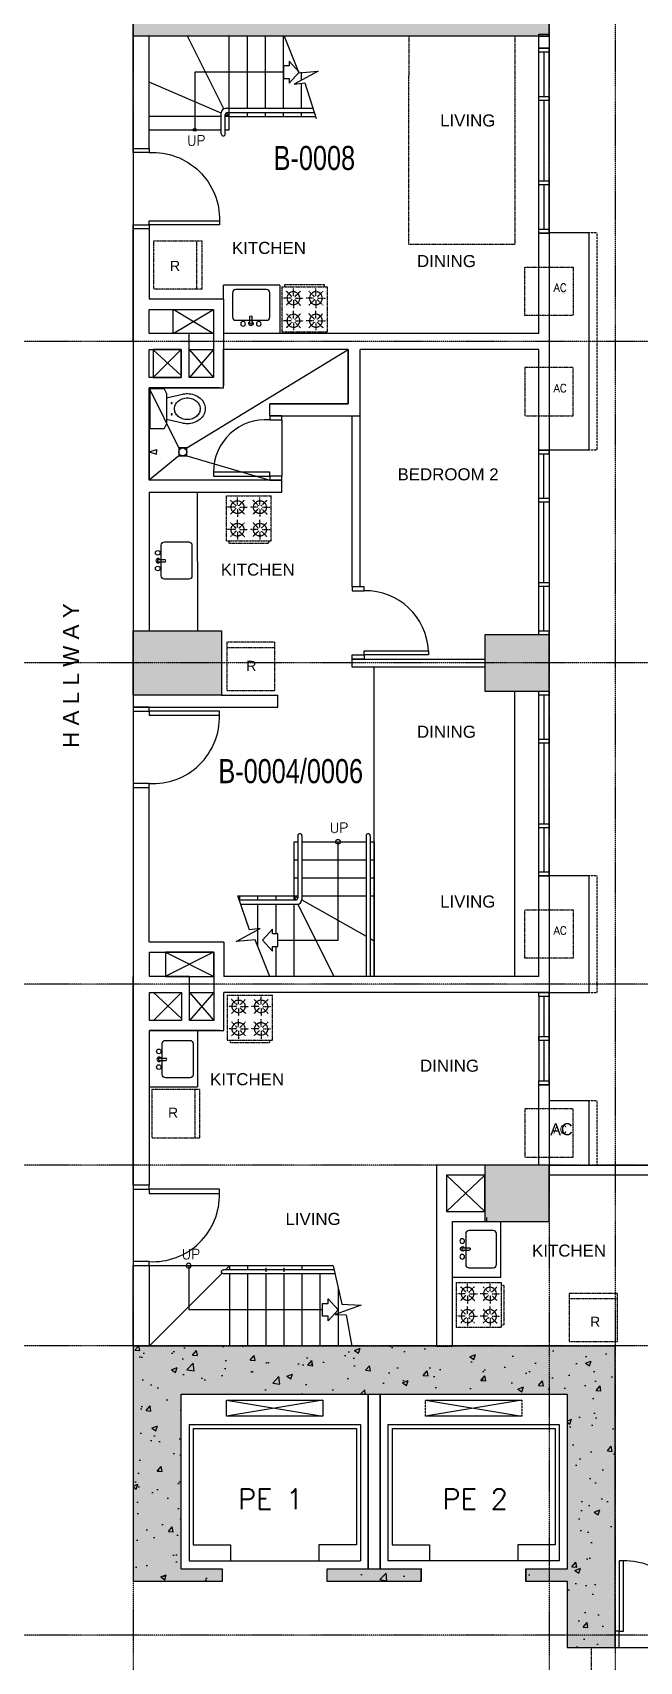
# Model space of a CAD drawing. Header units: inches. Extents: x -189245 to 740841, y -215444 to 469401.
# Drawn here: x 306714 to 314264, y -115406 to -95136 of the extents above; entities that cross this region are included whole.
import ezdxf
from ezdxf.enums import TextEntityAlignment as Align

# ---------------------------------------------------------------- set-up
doc = ezdxf.new("R2010")
doc.units = ezdxf.units.IN
doc.header["$LTSCALE"] = 10
doc.header["$MEASUREMENT"] = 0
for name, pattern in [('GRID NORMAL$0$GRID BASEMENT$0$GRID GROUND$0$GRID$0$$0$PHANTOM', [2.5, 1.25, -0.25, 0.25, -0.25, 0.25, -0.25]), ('HIDDEN', [0.375, 0.25, -0.125]), ('HIDDEN2', [0.1875, 0.125, -0.0625])]:
    doc.linetypes.add(name, pattern=pattern)
for name, color, linetype in [('1', 1, 'Continuous'), ('1-DIMENSION', 1, 'Continuous'), ('2', 2, 'Continuous'), ('A-CMU WALL', 4, 'Continuous'), ('A-DOOR', 1, 'Continuous'), ('A-EQUIPMENT', 2, 'Continuous'), ('A-EQUIPTMENT', 1, 'Continuous'), ('A-FIXTURE', 2, 'Continuous'), ('A-FIXTURES', 2, 'Continuous'), ('A-GRID', 8, 'Continuous'), ('A-HATCH COLUMN', 252, 'Continuous'), ('A-HATCH GRAVEL', 8, 'Continuous'), ('A-HATCH-SOLID', 252, 'Continuous'), ('A-RAILING', 2, 'Continuous'), ('A-SHEARWALL', 6, 'Continuous'), ('A-STAIR', 1, 'Continuous'), ('A-TEXT', 3, 'Continuous'), ('A-UNIT NUMBER', 2, 'Continuous'), ('A-WINDOW', 2, 'Continuous'), ('COLUMN', 6, 'Continuous'), ('DOORTAG', 1, 'Continuous'), ('HATCH TSG', 9, 'Continuous'), ('TEXT', 3, 'Continuous'), ('TSG- DIM1', 1, 'Continuous'), ('TSG- DIM_PIPE CHASE', 1, 'Continuous'), ('TSG- HATCH  +33465', 82, 'Continuous'), ('TSG- plaster', 4, 'Continuous'), ('TSG- PRE CAST', 4, 'Continuous'), ('TSG-DIM_WINDWS', 1, 'Continuous')]:
    doc.layers.add(name, color=color, linetype=linetype)
doc.styles.add('ARIAL', font='ARIAL.TTF', dxfattribs={"width": 0.75})
doc.styles.add('PRSP_Simplex', font='simplex.shx')

# ---------------------------------------------------------------- blocks, each defined once
blk = doc.blocks.new('grid')
at = {"layer": 'A-GRID', "linetype": 'GRID NORMAL$0$GRID BASEMENT$0$GRID GROUND$0$GRID$0$$0$PHANTOM'}
for p, q in [((-83958.8, -228688.5), (-83958.8, -289256.3)), ((-77958.8, -228688.5), (-77958.8, -289256.3)), ((-78783.8, -230188.4), (-78783.8, -289282.1)), ((-33688.1, -244786.6), (-100703.6, -244786.6)), ((-33688.1, -248786.6), (-100703.6, -248786.6)), ((-33688.1, -252786.6), (-100703.5, -252786.6)), ((-33688.1, -255036.6), (-100703.5, -255036.6)), ((-33688.1, -257286.6), (-100703.5, -257286.6)), ((-33688.1, -260886.6), (-100703.6, -260886.6))]:
    blk.add_line(p, q, dxfattribs=at)
blk = doc.blocks.new('door900')
at = {"layer": '2'}
for points in [[(50, 175), (100, 175), (100, 1050), (50, 1050)], [(50, 175), (0, 175), (0, -25), (50, -25)], [(1000, 175), (950, 175), (950, -25), (1000, -25)]]:
    blk.add_lwpolyline(points, close=True, dxfattribs=at)
at = {"layer": 'A-DOOR'}
blk.add_arc((121, 220), 831, 356.918, 91.4213, dxfattribs=at)
blk = doc.blocks.new('CADETR-P')
for points in [[(13, -252), (177, -252, 0.280752), (186, -247), (216, -188, 0.142156), (218, -182), (218, 182, 0.142156), (216, 188), (186, 248, 0.256929), (177, 252), (13, 252), (13, -252)], [(218, -134), (414, -181, 0.058452), (475, -188, 0.084144), (562, -173, 0.091347), (633, -133, 0.103801), (682, -71, 0.114727), (698, 0, 0.114727), (682, 70, 0.103801), (633, 132, 0.091347), (562, 172, 0.084144), (475, 187, 0.058452), (414, 180), (218, 133)]]:
    blk.add_lwpolyline(points, format="xyb")
blk.add_lwpolyline([(475, 135, 0.084254), (413, 124, 0.091411), (362, 95, 0.103766), (327, 50, 0.114587), (315, 0, 0.114587), (327, -50, 0.103766), (362, -95, 0.091411), (413, -124, 0.084254), (475, -135, 0.084254), (538, -124, 0.091411), (589, -95, 0.103766), (624, -50, 0.114587), (635, 0, 0.114587), (624, 50, 0.103766), (589, 95, 0.091411), (538, 124, 0.084254)], format="xyb", close=True)
for centre in [(280, 70), (280, -70)]:
    blk.add_circle(centre, 6.77)
blk.add_point((0, 0))
blk = doc.blocks.new('A$C0CD851AE')
at = {"layer": 'A-DOOR', "color": 2}
for points in [[(25, 150), (-25, 150), (-25, 950), (25, 950)], [(-825, 0), (-775, 0), (-775, 150), (-825, 150)], [(25, 150), (75, 150), (75, 0), (25, 0)]]:
    blk.add_lwpolyline(points, close=True, dxfattribs=at)
at = {"layer": 'A-DOOR'}
blk.add_arc((10, 166), 785, 92.5491, 181.1461, dxfattribs=at)
blk = doc.blocks.new('SINK3')
at = {"layer": 'A-FIXTURE', "color": 2, "linetype": 'Continuous'}
for p, q in [((421, 17), (335, 17)), ((421, -12), (335, -12))]:
    blk.add_line(p, q, dxfattribs=at)
blk.add_lwpolyline([(40, 232), (342, 232, -0.414214), (382, 192), (382, -192, -0.414214), (342, -232), (40, -232, -0.414214), (0, -192), (0, 192, -0.414214)], format="xyb", close=True, dxfattribs=at)
at = {"layer": 'A-FIXTURE', "color": 2, "linetype": 'ByBlock'}
for centre in [(425, 100), (425, -95)]:
    blk.add_circle(centre, 28.8, dxfattribs=at)
at = {"layer": 'A-FIXTURE', "color": 2, "linetype": 'Continuous'}
for centre, radius, start, end in [((342, 3), 15.7, 115.7914, 244.2086), ((421, 3), 27.3, 211.2757, 148.7243), ((414, 3), 15.7, 295.7914, 64.2086)]:
    blk.add_arc(centre, radius, start, end, dxfattribs=at)
blk = doc.blocks.new('RANGE2')
at = {"layer": 'A-FIXTURE', "color": 1, "linetype": 'HIDDEN2'}
for p, q in [((-280, 0), (280, 0)), ((-280, 0), (-280, -560)), ((280, -560), (280, 0)), ((-166, -140), (-262, -140)), ((-158, -122), (-227, -53)), ((-158, -158), (-227, -227)), ((-140, -114), (-140, -18)), ((-140, -166), (-140, -262)), ((-122, -122), (-53, -53)), ((-122, -158), (-53, -227)), ((-114, -140), (-18, -140)), ((114, -140), (18, -140)), ((122, -122), (53, -53)), ((122, -158), (53, -227)), ((140, -114), (140, -18)), ((140, -166), (140, -262)), ((158, -122), (227, -53)), ((158, -158), (227, -227)), ((166, -140), (262, -140)), ((-158, -402), (-227, -333)), ((-140, -394), (-140, -298)), ((-122, -402), (-53, -333)), ((122, -402), (53, -333)), ((140, -394), (140, -298)), ((158, -402), (227, -333)), ((-280, -560), (280, -560)), ((-166, -420), (-262, -420)), ((-246, -560), (-246, -590)), ((-246, -590), (246, -590)), ((-158, -438), (-227, -507)), ((-140, -446), (-140, -542)), ((-122, -438), (-53, -507)), ((-114, -420), (-18, -420)), ((114, -420), (18, -420)), ((122, -438), (53, -507)), ((140, -446), (140, -542)), ((158, -438), (227, -507)), ((166, -420), (262, -420)), ((246, -560), (246, -590))]:
    blk.add_line(p, q, dxfattribs=at)
for centre in [(-140, -140), (140, -140), (-140, -420), (140, -420)]:
    blk.add_circle(centre, 80, dxfattribs=at)
blk = doc.blocks.new('REF')
at = {"color": 1, "linetype": 'HIDDEN2'}
blk.add_line((-300, 535), (300, 535), dxfattribs=at)
blk.add_lwpolyline([(-300, 0), (300, 0), (300, 600), (-300, 600)], close=True, dxfattribs=at)
blk = doc.blocks.new('A$C1B640851')
at = {"layer": 'A-RAILING', "color": 1}
for p in [(508, 550), (-1157, 0)]:
    blk.add_line(p, (508, 0), dxfattribs=at)
at = {"layer": 'A-STAIR', "color": 2}
for p, q in [((-1288, 550), (-1399, 73)), ((-1311, 450), (75, 450)), ((-1299, 500), (75, 500)), ((-1399, 73), (-1637, 58)), ((-1637, 58), (-1316, -58)), ((-1226, 136), (-1350, 0)), ((-1226, 78), (-1226, 136)), ((-1157, 78), (-1226, 78)), ((-1157, -78), (-1157, 78)), ((-1451, -60), (-1522, -450)), ((-1316, -58), (-1451, -60)), ((-1350, 0), (-1226, -137)), ((-1226, -137), (-1226, -78)), ((-1226, -78), (-1157, -78))]:
    blk.add_line(p, q, dxfattribs=at)
at = {"layer": 'A-STAIR'}
for p, q in [((-1288, 550), (1000, 550)), ((-1125, 450), (-1125, -450)), ((-900, 550), (-900, 500)), ((-900, 450), (-900, -450)), ((-675, 524), (-675, 474)), ((-675, 450), (-675, -450)), ((-450, 524), (-450, 474)), ((-450, 450), (-450, -450)), ((-225, 550), (-225, 500)), ((-225, 450), (-225, -450)), ((0, 550), (0, 500)), ((0, 550), (50, 500)), ((0, 450), (0, -450)), ((93, 457), (1000, -450)), ((-1350, 282), (-1350, -450))]:
    blk.add_line(p, q, dxfattribs=at)
at = {"layer": 'A-STAIR', "color": 2}
blk.add_circle((508, 550), 30, dxfattribs=at)
blk.add_arc((75, 475), 25, 270, 90, dxfattribs=at)

msp = doc.modelspace()

# ---------------------------------------------------------------- hatches: boundary and pattern name
at = {"layer": 'A-HATCH COLUMN'}
for points in [[(313964.19965, -111480.85698), (307964.19965, -111480.85698), (307964.19965, -114405.85698), (309076.69965, -114405.85698), (309076.69965, -114255.85698), (308564.19965, -114255.85698), (308564.19965, -112080.85698), (313364.19965, -112080.85698), (313364.19965, -114255.85698), (312848.52625, -114255.85698), (312848.52625, -114405.85698), (313364.19965, -114405.85698), (313364.19965, -115230.85698), (313964.19965, -115230.85698)], [(311548.52625, -114405.85698), (311548.52625, -114255.85698), (310373.52645, -114255.85698), (310373.52645, -114405.85698)], [(311548.52625, -114405.85698), (311548.52625, -114255.85698), (310373.52645, -114255.85698), (310373.52645, -114405.85698)]]:
    msp.add_hatch(color=256, dxfattribs=at).paths.add_polyline_path(points)
at = {"layer": 'A-HATCH GRAVEL'}
h = msp.add_hatch(dxfattribs=at)
h.set_pattern_fill('AR-CONC', color=256, scale=100, style=0)
h.set_pattern_definition([(50, (307964.2, -115230.86), (717.26, -62.75), [75, -825]), (355, (307964.2, -115230.86), (-138.75, 752.19), [60, -660]), (100.451, (308024, -115236.1), (578.51, 689.44), [63.74, -701.14]), (46.184, (307964.2, -115030.9), (1067.24, -165.52), [112.5, -1237.5]), (96.636, (308053.1, -115044.7), (934.66, 974.12), [95.61, -1051.71]), (351.184, (307964.2, -115030.9), (934.66, 974.12), [90, -990]), (21, (308064.2, -115080.86), (596.907, -402.62), [75, -825]), (326, (308064.2, -115080.86), (243.315, 725.15), [60, -660]), (71.451, (308113.94, -115114.4), (840.22, 322.53), [63.74, -701.14]), (37.5, (307964.2, -115230.86), (12.16, 332.894), [0, -652, 0, -670, 0, -662.5]), (7.5, (307964.2, -115230.86), (263.07, 394.412), [0, -382, 0, -637, 0, -252.5]), (327.5, (307741.2, -115230.86), (533.822, -22.555), [0, -250, 0, -780, 0, -1035]), (317.5, (307641.2, -115230.86), (583.186, 100.105), [0, -325, 0, -518, 0, -735])])
h.paths.add_polyline_path([(313964.19965, -111480.85698), (307964.19965, -111480.85698), (307964.19965, -114405.85698), (309076.69965, -114405.85698), (309076.69965, -114255.85698), (308564.19965, -114255.85698), (308564.19965, -112080.85698), (313364.19965, -112080.85698), (313364.19965, -114255.85698), (312848.52625, -114255.85698), (312848.52625, -114405.85698), (313364.19965, -114405.85698), (313364.19965, -115080.85698), (313964.19965, -115080.85698), (313964.19965, -114450.51602), (313937.5957, -114450.51602, -1), (313937.5957, -113950.51602), (313964.19965, -113950.51602)])
h.paths.add_polyline_path([(311548.52625, -114255.85698), (310373.52645, -114255.85698), (310373.52645, -114405.85698), (311548.52625, -114405.85698)], flags=16)
h.paths.add_polyline_path([(313964.19965, -113950.51602), (313937.5957, -113950.51602, 1), (313937.5957, -114450.51602), (313964.19965, -114450.51602)], flags=17)
h.paths.add_polyline_path([(313964.19965, -115080.85698), (313364.19965, -115080.85698), (313364.19965, -115230.85698), (313964.19965, -115230.85698)])
at = {"layer": 'A-HATCH-SOLID', "ltscale": 2}
msp.add_hatch(color=254, dxfattribs=at).paths.add_polyline_path([(312688.84091, -94730.85687), (312689.18471, -94055.85687), (313138.84091, -94055.85687), (313138.84091, -94680.85687), (313138.84091, -95180.85687), (307963.84091, -95180.85687), (307963.84091, -94730.85687)])
at = {"layer": 'COLUMN', "linetype": 'Continuous'}
for points in [[(307966.38381, -102580.85693), (309066.3834, -102580.85683), (309066.38368, -103380.85683), (307966.38381, -103380.85693)], [(312339.25326, -103330.857), (313139.25326, -103330.857), (313139.25326, -102630.857), (312339.25326, -102630.857)], [(312339.24367, -109930.85692), (313139.24367, -109930.85692), (313139.24367, -109230.85692), (312339.24367, -109230.85692)]]:
    msp.add_hatch(color=254, dxfattribs=at).paths.add_polyline_path(points)
h = msp.add_hatch(color=254, dxfattribs=at)
h.paths.add_polyline_path([(313964.19965, -111480.85693), (307964.19965, -111480.85693), (307964.19965, -114405.85693), (309076.69965, -114405.85693), (309076.69965, -114255.85693), (308564.19965, -114255.85693), (308564.19965, -112080.85693), (313364.19965, -112080.85693), (313364.19965, -114255.85693), (312848.52625, -114255.85693), (312848.52625, -114405.85693), (313364.19965, -114405.85693), (313364.19965, -115230.85693), (313964.19965, -115230.85693)])
h.paths.add_polyline_path([(311551.69965, -114405.85693), (311551.69965, -114255.85693), (310376.69965, -114255.85693), (310376.69965, -114405.85693)])

# ---------------------------------------------------------------- linework, layer by layer
at = {"layer": '1', "linetype": 'ByBlock'}
msp.add_lwpolyline([(309845.2671, -95180.85708), (310028.57131, -95635.8589), (310266.14985, -95615.59944), (309966.7649, -95777.71741), (310100.30899, -95760.2605), (310243.90771, -96207.19328)], dxfattribs=at)
at = {"layer": '1-DIMENSION'}
for p, q in [((310964.21136, -106880.66622), (310964.21136, -103031.48998)), ((312339.19439, -103031.48998), (310964.21136, -103031.48998)), ((312714.21136, -106880.66622), (312714.21136, -103330.66629))]:
    msp.add_line(p, q, dxfattribs=at)
at = {"layer": '2'}
for p, q in [((308164.19965, -109480.85693), (307964.19965, -109480.85693)), ((307964.19965, -110480.85693), (308164.19965, -110480.85693))]:
    msp.add_line(p, q, dxfattribs=at)
at = {"layer": 'A-CMU WALL', "color": 1}
for p, q in [((310689.16838, -102031.6807), (310689.16838, -99904.71293)), ((310789.16838, -102031.6807), (310789.16838, -99904.71293)), ((310689.16838, -103031.6807), (310689.16838, -102931.6807)), ((310689.16838, -102931.6807), (312339.18268, -102931.6807)), ((312339.18268, -103031.6807), (310689.16838, -103031.6807))]:
    msp.add_line(p, q, dxfattribs=at)
at = {"layer": 'A-DOOR'}
for p, q in [((307964.22685, -96629.71293), (307964.22685, -110430.85693)), ((309814.19965, -99954.71293), (309814.19965, -100654.71293)), ((307964.19965, -109530.85693), (307964.19965, -110430.85693)), ((314014.19965, -115230.85693), (314914.19965, -115230.85693))]:
    msp.add_line(p, q, dxfattribs=at)
at = {"layer": 'A-DOOR', "color": 2}
for p, q in [((307964.19965, -109480.85693), (307964.19965, -109530.85693)), ((307964.19965, -109530.85693), (308164.19965, -109530.85693)), ((308164.19965, -109530.85693), (308164.19965, -109480.85693)), ((308164.19965, -109530.85693), (308164.19965, -109580.85693)), ((309039.19965, -109530.85693), (308164.19965, -109530.85693)), ((308164.19965, -109580.85693), (309039.19965, -109580.85693)), ((309039.19965, -109580.85693), (309039.19965, -109530.85693)), ((308164.19965, -110430.85693), (307964.19965, -110430.85693)), ((307964.19965, -110430.85693), (307964.19965, -110480.85693)), ((308164.19965, -110480.85693), (308164.19965, -110430.85693)), ((314064.19965, -114155.85693), (314014.19965, -114155.85693)), ((314014.19965, -114155.85693), (314014.19965, -115030.85693)), ((314064.19965, -115030.85693), (314064.19965, -114155.85693)), ((314014.19965, -115030.85693), (313964.19965, -115030.85693)), ((314014.19965, -115230.85693), (314014.19965, -115030.85693)), ((314014.19965, -115030.85693), (314064.19965, -115030.85693)), ((313964.19965, -115230.85693), (314014.19965, -115230.85693))]:
    msp.add_line(p, q, dxfattribs=at)
for points in [[(309664.19965, -99904.71293), (309664.19965, -99954.71293), (309814.19965, -99954.71293), (309814.19965, -99904.71293)], [(309664.19965, -100654.71293), (309664.19965, -100604.71293), (308964.19965, -100604.71293), (308964.19965, -100654.71293)], [(309664.19965, -100654.71293), (309664.19965, -100704.71293), (309814.19965, -100704.71293), (309814.19965, -100654.71293)]]:
    msp.add_lwpolyline(points, close=True, dxfattribs=at)
at = {"layer": 'A-DOOR', "color": 1}
for centre, radius, start, end in [((309615.98537, -100604.71293), 651.78571, 85.757807208, 180), ((308208.8563, -109601.45936), 830.59891, 266.918041454, 1.421327578), ((314084.80208, -114986.20029), 830.59891, 356.918041447, 91.421327575)]:
    msp.add_arc(centre, radius, start, end, dxfattribs=at)
at = {"layer": 'A-EQUIPMENT', "ltscale": 100}
for points in [[(313139.22686, -100329.92064), (313639.22686, -100329.92064), (313639.22686, -97629.92648), (313139.22686, -97629.92648)], [(313139.22686, -107079.92356), (313639.22686, -107079.92356), (313639.22686, -105629.92648), (313139.22686, -105629.92648)], [(313139.22686, -109229.92356), (313639.22686, -109229.92356), (313639.22686, -108429.92356), (313139.22686, -108429.92356)]]:
    msp.add_lwpolyline(points, dxfattribs=at)
at = {"layer": 'A-EQUIPTMENT', "color": 1}
for p, q in [((309126.69975, -112355.85698), (309126.69975, -112155.85698)), ((309126.69975, -112155.85698), (310326.69975, -112155.85698)), ((310326.69975, -112155.85698), (309126.69975, -112355.85698)), ((309126.69975, -112155.85698), (310326.69975, -112355.85698)), ((310326.69975, -112155.85698), (310326.69975, -112355.85698)), ((311601.69955, -112155.85698), (312801.69955, -112155.85698)), ((312801.69955, -112155.85698), (311601.69955, -112355.85698)), ((311601.69955, -112155.85698), (312801.69955, -112355.85698)), ((308661.02635, -112455.85698), (308661.02635, -114155.85698)), ((308661.02635, -112455.85698), (310792.37315, -112455.85698)), ((310326.69975, -112355.85698), (309126.69975, -112355.85698)), ((310792.37315, -112455.85698), (310792.37315, -114155.85698)), ((311136.02615, -112455.85698), (311136.02615, -114155.85698)), ((311136.02615, -112455.85698), (313267.37295, -112455.85698)), ((312801.69955, -112355.85698), (311601.69955, -112355.85698)), ((313267.37295, -112455.85698), (313267.37295, -114155.85698)), ((308711.02635, -112505.85698), (308711.02635, -113955.85698)), ((308711.02635, -112505.85698), (310742.37315, -112505.85698)), ((310742.37315, -112505.85698), (310742.37315, -113955.85698)), ((311186.02615, -112505.85698), (311186.02615, -113955.85698)), ((311186.02615, -112505.85698), (313217.37295, -112505.85698)), ((313217.37295, -112505.85698), (313217.37295, -113955.85698)), ((308711.02635, -113955.85698), (309176.69975, -113955.85698)), ((309176.69975, -113955.85698), (309176.69975, -114155.85698)), ((310742.37315, -113955.85698), (310276.69975, -113955.85698)), ((310276.69975, -113955.85698), (310276.69975, -114155.85698)), ((311186.02615, -113955.85698), (311651.69955, -113955.85698)), ((311651.69955, -113955.85698), (311651.69955, -114155.85698)), ((313217.37295, -113955.85698), (312751.69955, -113955.85698)), ((312751.69955, -113955.85698), (312751.69955, -114155.85698)), ((308661.02635, -114155.85698), (310792.37315, -114155.85698)), ((313267.37295, -114155.85698), (311136.02615, -114155.85698))]:
    msp.add_line(p, q, dxfattribs=at)
at = {"layer": 'A-EQUIPTMENT', "color": 1, "linetype": 'HIDDEN'}
for p, q in [((311601.69955, -112355.85698), (311601.69955, -112155.85698)), ((312801.69955, -112155.85698), (312801.69955, -112355.85698))]:
    msp.add_line(p, q, dxfattribs=at)
at = {"layer": 'A-EQUIPTMENT', "linetype": 'HIDDEN'}
for points in [[(313639.22686, -100329.92064), (313739.22686, -100329.92064), (313739.22686, -97629.92648), (313639.22686, -97629.92648)], [(313639.22686, -107079.92356), (313739.22686, -107079.92356), (313739.22686, -105629.92648), (313639.22686, -105629.92648)], [(313639.22686, -109229.92356), (313739.22686, -109229.92356), (313739.22686, -108429.92356), (313639.22686, -108429.92356)]]:
    msp.add_lwpolyline(points, dxfattribs=at)
at = {"layer": 'A-EQUIPTMENT', "color": 1, "linetype": 'HIDDEN2'}
for points in [[(313439.22686, -98654.92356), (312839.22686, -98654.92356), (312839.22686, -98054.92356), (313439.22686, -98054.92356)], [(313439.22686, -99304.92356), (312839.22686, -99304.92356), (312839.22686, -99904.92356), (313439.22686, -99904.92356)], [(313439.22686, -106654.92356), (312839.22686, -106654.92356), (312839.22686, -106054.92356), (313439.22686, -106054.92356)], [(313439.22686, -108529.92356), (312839.22686, -108529.92356), (312839.22686, -109129.92356), (313439.22686, -109129.92356)]]:
    msp.add_lwpolyline(points, close=True, dxfattribs=at)
at = {"layer": 'A-FIXTURE', "color": 2}
for p, q in [((309788.34278, -98280.85693), (309088.71999, -98280.85693)), ((309088.71999, -98455.71293), (309088.71999, -98280.85693)), ((309788.34278, -98280.85693), (309788.34278, -98880.85693)), ((308763.64147, -100855.85695), (308764.19972, -102580.85685)), ((308764.22686, -107555.06191), (308764.22686, -108254.68469)), ((308164.22686, -108254.68469), (308764.22686, -108254.68469)), ((312539.21456, -110629.54677), (312539.21456, -109929.92399)), ((312539.21456, -110629.54677), (311939.21456, -110629.54677))]:
    msp.add_line(p, q, dxfattribs=at)
at = {"layer": 'A-FIXTURES', "color": 1}
for p, q in [((308632.64046, -100304.67672), (310639.16842, -99080.71293)), ((308532.64046, -100304.67672), (308164.19965, -99555.06191)), ((308532.64046, -100404.67672), (308164.19966, -100704.71293)), ((308632.64046, -100404.67672), (309664.19964, -100704.71293))]:
    msp.add_line(p, q, dxfattribs=at)
at = {"layer": 'A-FIXTURES', "color": 2}
for p, q in [((308164.19966, -100354.67672), (308256.81742, -100322.55274)), ((308256.81742, -100322.55274), (308257.19284, -100353.55047)), ((308164.19966, -100354.67672), (308257.56825, -100384.5482)), ((308257.56825, -100384.5482), (308257.19284, -100353.55047))]:
    msp.add_line(p, q, dxfattribs=at)
at = {"layer": 'A-FIXTURES'}
for p, q in [((308632.64046, -100304.67672), (308532.64046, -100304.67672)), ((308532.64046, -100304.67672), (308532.64046, -100404.67672)), ((308632.64046, -100404.67672), (308632.64046, -100304.67672)), ((308532.64046, -100404.67672), (308632.64046, -100404.67672))]:
    msp.add_line(p, q, dxfattribs=at)
msp.add_circle((308582.64046, -100354.67672), 50, dxfattribs=at)
at = {"layer": 'A-RAILING'}
for p, q in [((309061.46113, -96396.79083), (309061.46113, -96136.79083)), ((309111.46113, -96396.79083), (309111.46113, -96156.79083)), ((310203.61612, -96081.79083), (309116.46113, -96081.79083)), ((309136.46113, -96131.79083), (310219.68103, -96131.79083)), ((310014.21136, -105130.66622), (310014.21136, -105905.66622)), ((310064.21136, -105130.6663), (310064.21136, -105925.66622)), ((310864.21136, -105130.66622), (310864.21136, -106880.66622)), ((310914.21136, -105130.66622), (310914.21136, -106880.66622)), ((309989.21136, -105930.66622), (309284.97566, -105930.66622)), ((309302.04649, -105980.66622), (310009.21136, -105980.66622))]:
    msp.add_line(p, q, dxfattribs=at)
for centre, radius, start, end in [((309116.46113, -96136.79083), 55, 90, 180), ((309136.46113, -96156.79083), 25, 90, 180), ((309086.46113, -96396.79083), 25, 180, 0), ((310039.21136, -105130.66622), 25, 0, 180), ((310889.21136, -105130.66622), 25, 0, 180), ((309989.21136, -105905.66622), 25, 270, 0), ((310009.21136, -105925.66622), 55, 270, 0)]:
    msp.add_arc(centre, radius, start, end, dxfattribs=at)
at = {"layer": 'A-SHEARWALL'}
for p, q in [((313964.19965, -111480.85698), (307964.19965, -111480.85698)), ((307964.19965, -111480.85698), (307964.19965, -114405.85698)), ((313964.19965, -115230.85693), (313964.19965, -111480.85693)), ((313964.19965, -115230.85698), (313964.19965, -111480.85698)), ((308564.19965, -114255.85698), (308564.19965, -112080.85698)), ((308564.19965, -112080.85698), (313364.19965, -112080.85698)), ((313364.19965, -112080.85698), (313364.19965, -114255.85698)), ((309076.69965, -114255.85698), (308564.19965, -114255.85698)), ((309076.69965, -114405.85698), (309076.69965, -114255.85698)), ((310886.02635, -114255.85698), (310373.52645, -114255.85698)), ((311548.52625, -114255.85698), (311036.02635, -114255.85698)), ((313364.19965, -114255.85698), (312848.52625, -114255.85698)), ((312848.52625, -114255.85698), (312848.52625, -114405.85698)), ((307964.19965, -114405.85698), (309076.69965, -114405.85698)), ((310373.52645, -114405.85698), (311548.52625, -114405.85698)), ((312848.52625, -114405.85698), (313364.19965, -114405.85698)), ((313364.19965, -114405.85698), (313364.19965, -115230.85698)), ((313364.19965, -115230.85693), (313964.19965, -115230.85693)), ((313364.19965, -115230.85693), (313964.19965, -115230.85693)), ((313364.19965, -115230.85698), (313964.19965, -115230.85698))]:
    msp.add_line(p, q, dxfattribs=at)
at = {"layer": 'A-SHEARWALL', "color": 2}
for p, q in [((310889.19965, -112080.85693), (310889.19965, -114255.85693)), ((310889.19965, -112080.85698), (310889.19965, -114255.85698)), ((310889.19965, -114255.85698), (310889.19965, -112080.85698)), ((311039.19965, -112080.85693), (311039.19965, -114255.85693)), ((311039.19965, -112080.85698), (311039.19965, -114255.85698)), ((311039.19965, -114255.85698), (311039.19965, -112080.85698))]:
    msp.add_line(p, q, dxfattribs=at)
at = {"layer": 'A-SHEARWALL'}
msp.add_lwpolyline([(307964.19965, -114405.85693), (309076.69965, -114405.85693), (309076.69965, -114255.85693), (308564.19965, -114255.85693), (308564.19965, -112080.85693), (313364.19965, -112080.85693), (313364.19965, -114255.85693), (312851.52625, -114255.85693), (312851.52625, -114405.85693), (313364.19965, -114405.85693), (313364.19965, -115230.85693), (313964.19965, -115230.85693), (313964.19965, -111480.85693), (307964.19965, -111480.85693)], close=True, dxfattribs=at)
for points in [[(311548.52625, -114255.85698), (310373.52645, -114255.85698), (310373.52645, -114405.85698), (311548.52625, -114405.85698), (311548.52625, -114255.85698)], [(311551.69965, -114405.39024), (311551.69965, -114255.39024), (310376.69965, -114255.85693), (310376.69965, -114405.85693), (311551.69965, -114405.39024)], [(311548.52625, -114255.85698), (311548.52625, -114405.85698)], [(311548.52625, -114255.85698), (311548.52625, -114405.85698)]]:
    msp.add_lwpolyline(points, dxfattribs=at)
at = {"layer": 'A-STAIR'}
for p, q in [((309094.59541, -96086.32411), (308643.15872, -95181.79036)), ((309161.46113, -96081.79083), (309161.46113, -95181.79009)), ((309161.46113, -96282.20804), (309161.46113, -95181.79036)), ((309386.46113, -96081.79083), (309386.46113, -95181.79017)), ((309611.46113, -96081.79083), (309611.46113, -95181.79025)), ((309836.46113, -96081.79083), (309836.46113, -95181.79033)), ((310061.46113, -95726.43908), (310061.46113, -95629.66213)), ((309061.46113, -96138.79547), (308164.0181, -95752.93664)), ((310061.46113, -96081.79083), (310061.46113, -95765.3387)), ((309061.46113, -96181.79083), (308164.0181, -96181.7908)), ((309161.46113, -96181.79083), (309111.46113, -96160.29315)), ((309161.46113, -96181.79083), (309111.46113, -96181.79083)), ((309161.46113, -96181.79083), (309127.58224, -96133.42065)), ((309161.46113, -96346.79083), (309161.46113, -96181.79083)), ((309161.46113, -96181.79083), (310235.74595, -96181.79083)), ((309386.46113, -96181.79083), (309386.46113, -96131.79083)), ((309611.46113, -96181.79083), (309611.46113, -96131.79083)), ((309836.46113, -96181.79083), (309836.46113, -96131.79083)), ((310061.46113, -96181.79083), (310061.46113, -96131.79083)), ((308164.0181, -96346.79083), (309061.46113, -96346.79083)), ((309111.46113, -96346.79083), (309161.46113, -96346.79083)), ((309964.21136, -105205.66622), (309964.21136, -105930.66622)), ((309964.21136, -105205.66622), (310014.21136, -105205.66622)), ((310064.21136, -105205.66622), (310864.21136, -105205.66622)), ((310914.21136, -105205.66622), (310964.21136, -105205.66622)), ((310964.21136, -105205.66622), (310964.21136, -106880.66622)), ((309964.21136, -105430.66622), (310014.21136, -105430.66622)), ((310064.21136, -105430.66622), (310864.21136, -105430.66622)), ((310914.21136, -105430.66622), (310964.21136, -105430.66622)), ((309964.21136, -105655.66622), (310014.21136, -105655.66622)), ((310064.21136, -105655.66622), (310864.21136, -105655.66622)), ((310914.21136, -105655.66622), (310964.21136, -105655.66622)), ((309267.90482, -105880.66622), (310014.21136, -105880.66622)), ((309289.21136, -105880.66622), (309289.21136, -105930.66622)), ((309514.21136, -105880.66622), (309514.21136, -105930.66622)), ((309514.21136, -105980.66622), (309514.21136, -106503.629)), ((309739.21136, -105880.66622), (309739.21136, -105930.66622)), ((309739.21136, -105980.66622), (309739.21136, -106352.66622)), ((309964.21136, -105880.66622), (310014.21136, -105905.66622)), ((309964.21136, -105880.66622), (309989.21136, -105930.66622)), ((309964.21136, -105980.66622), (309964.21136, -106880.66622)), ((310014.10241, -105980.44831), (310464.21136, -106880.66622)), ((310063.99346, -105930.55726), (310864.21136, -106380.66622)), ((310064.21136, -105880.66622), (310239.21136, -105880.66622)), ((310064.21136, -105880.66622), (310239.21136, -105880.66622)), ((310064.21136, -105880.66622), (310864.21136, -105880.66622)), ((310064.21136, -105880.66622), (310864.21136, -105880.66622)), ((310914.21136, -105880.66622), (310964.21136, -105880.66622)), ((310914.21136, -105880.66622), (310964.21136, -105880.66622)), ((310914.21136, -106408.79037), (310964.21136, -106436.91451)), ((309739.21136, -106508.66622), (309739.21136, -106880.66622)), ((308666.58159, -107082.36115), (308967.43712, -107429.25529)), ((308967.43712, -107082.36115), (308666.58159, -107429.25529)), ((308666.58159, -107082.36115), (308967.43712, -107082.36115))]:
    msp.add_line(p, q, dxfattribs=at)
at = {"layer": 'A-STAIR', "linetype": 'HIDDEN2'}
msp.add_line((312714.22655, -95180.85687), (312714.22655, -97770.95601), dxfattribs=at)
msp.add_lwpolyline([(311394.18115, -95180.85687), (311389.22685, -97770.95601), (312714.22655, -97770.95601)], dxfattribs=at)
at = {"layer": 'A-STAIR'}
for points in [[(309836.46113, -95629.66213), (308731.46114, -95629.66213), (308731.46114, -96346.79083)], [(309767.3754, -106430.66622), (310514.21136, -106430.66622), (310514.21136, -105205.66622)]]:
    msp.add_lwpolyline(points, dxfattribs=at)
at = {"layer": 'A-STAIR', "color": 2}
for points in [[(309905.28126, -95766.16213), (310029.586, -95629.66213), (309905.28126, -95493.16213), (309905.28126, -95551.66213), (309836.46113, -95551.66213), (309836.46113, -95707.66213), (309905.28126, -95707.66213)], [(309698.55528, -106294.16622), (309574.25054, -106430.66622), (309698.55528, -106567.16622), (309698.55528, -106508.66622), (309767.3754, -106508.66622), (309767.3754, -106352.66622), (309698.55528, -106352.66622)]]:
    msp.add_lwpolyline(points, close=True, dxfattribs=at)
for points in [[(309639.21136, -106818.3055), (309483.24122, -106425.66439), (309245.66268, -106445.92386), (309545.04763, -106283.80588), (309411.50353, -106301.26279), (309267.90482, -105880.66622)], [(309663.98312, -106880.66622), (309483.24122, -106425.66439), (309245.66268, -106445.92386), (309545.04763, -106283.80588), (309411.50353, -106301.26279)]]:
    msp.add_lwpolyline(points, dxfattribs=at)
for centre, radius in [((308731.46114, -96346.79083), 18.30594), ((310514.21136, -105205.66622), 30)]:
    msp.add_circle(centre, radius, dxfattribs=at)
at = {"layer": 'A-WINDOW', "color": 1}
for p, q in [((313014.2217, -98880.85693), (313014.24228, -95380.8599)), ((313139.19965, -97630.8599), (313139.19965, -95330.8599)), ((313014.19965, -102630.85698), (313014.22053, -99080.85693)), ((313139.19965, -100330.85406), (313139.19965, -102630.85406)), ((313139.19965, -105630.8599), (313139.19965, -103330.8599)), ((313014.19965, -105580.8599), (313014.19965, -103380.8599)), ((313014.19965, -107130.85698), (313014.19965, -108180.85698)), ((313139.19965, -108180.85698), (313139.19965, -107130.85698))]:
    msp.add_line(p, q, dxfattribs=at)
at = {"layer": 'A-WINDOW'}
for p, q in [((313076.69965, -95380.8599), (313076.69965, -95930.8599)), ((313139.19965, -95380.8599), (313139.19965, -95330.8599)), ((313076.69965, -95980.8599), (313076.69965, -96980.8599)), ((313139.19965, -95980.8599), (313139.19965, -95930.8599)), ((313076.69965, -97030.8599), (313076.69965, -97580.8599)), ((313139.19965, -97030.8599), (313139.19965, -96980.8599)), ((313139.19965, -97580.8599), (313139.19965, -97630.8599)), ((313139.19965, -100380.85406), (313139.19965, -100330.85406)), ((313076.69965, -100930.85406), (313076.69965, -100380.85406)), ((313139.19965, -100930.85406), (313139.19965, -100980.85406)), ((313076.69965, -101980.85406), (313076.69965, -100980.85406)), ((313076.69965, -102580.85406), (313076.69965, -102030.85406)), ((313139.19965, -101980.85406), (313139.19965, -102030.85406)), ((313139.19965, -102580.85406), (313139.19965, -102630.85406)), ((313139.19965, -103380.8599), (313139.19965, -103330.8599)), ((313076.69965, -103380.8599), (313076.69965, -103930.8599)), ((313076.69965, -103980.8599), (313076.69965, -104980.8599)), ((313139.19965, -103980.8599), (313139.19965, -103930.8599)), ((313139.19965, -105030.8599), (313139.19965, -104980.8599)), ((313076.69965, -105030.8599), (313076.69965, -105580.8599)), ((313139.19965, -105580.8599), (313139.19965, -105630.8599)), ((313076.69965, -107130.85698), (313076.69965, -107630.85698)), ((313139.19965, -107130.85698), (313139.19965, -107080.85698)), ((313139.19965, -107680.85698), (313139.19965, -107630.85698)), ((313076.69965, -107680.85698), (313076.69965, -108180.85698)), ((313139.19965, -108230.85698), (313139.19965, -108180.85698))]:
    msp.add_line(p, q, dxfattribs=at)
at = {"layer": 'A-WINDOW', "linetype": 'ByBlock', "ltscale": 100}
for points in [[(313014.19965, -95330.8599), (313139.19965, -95330.8599), (313139.19965, -95380.8599), (313014.19965, -95380.8599)], [(313014.19965, -95930.8599), (313139.19965, -95930.8599), (313139.19965, -95980.8599), (313014.19965, -95980.8599)], [(313014.19965, -96980.8599), (313139.19965, -96980.8599), (313139.19965, -97030.8599), (313014.19965, -97030.8599)], [(313014.19965, -97580.8599), (313139.19965, -97580.8599), (313139.19965, -97630.8599), (313014.19965, -97630.8599)], [(313014.19965, -100330.85406), (313139.19965, -100330.85406), (313139.19965, -100380.85406), (313014.19965, -100380.85406)], [(313014.19965, -100930.85406), (313139.19965, -100930.85406), (313139.19965, -100980.85406), (313014.19965, -100980.85406)], [(313014.19965, -101980.85406), (313139.19965, -101980.85406), (313139.19965, -102030.85406), (313014.19965, -102030.85406)], [(313014.19965, -102580.85406), (313139.05776, -102580.85406), (313139.05776, -102630.85698), (313014.19965, -102630.85698)], [(313014.19965, -103330.85698), (313139.19965, -103330.85698), (313139.19965, -103380.8599), (313014.19965, -103380.8599)], [(313014.19965, -103930.8599), (313139.19965, -103930.8599), (313139.19965, -103980.8599), (313014.19965, -103980.8599)], [(313014.19965, -104980.8599), (313139.19965, -104980.8599), (313139.19965, -105030.8599), (313014.19965, -105030.8599)], [(313014.19965, -105580.8599), (313139.19965, -105580.8599), (313139.19965, -105630.8599), (313014.19965, -105630.8599)], [(313014.19965, -107080.85698), (313139.19965, -107080.85698), (313139.19965, -107130.85698), (313014.19965, -107130.85698)], [(313014.19965, -107630.85698), (313139.19965, -107630.85698), (313139.19965, -107680.85698), (313014.19965, -107680.85698)], [(313014.19965, -108180.85698), (313139.19965, -108180.85698), (313139.19965, -108230.85698), (313014.19965, -108230.85698)]]:
    msp.add_lwpolyline(points, close=True, dxfattribs=at)
at = {"layer": 'COLUMN', "linetype": 'Continuous'}
for points in [[(307966.38381, -102580.85693), (309066.3834, -102580.85683), (309066.38368, -103380.85683), (307966.38381, -103380.85693)], [(312339.25326, -103330.857), (313139.25326, -103330.857), (313139.25326, -102630.857), (312339.25326, -102630.857)], [(312339.24367, -109930.85692), (313139.24367, -109930.85692), (313139.24367, -109230.85692), (312339.24367, -109230.85692)]]:
    msp.add_lwpolyline(points, close=True, dxfattribs=at)
at = {"layer": 'DOORTAG', "color": 6, "linetype": 'ByBlock', "ltscale": 100}
msp.add_lwpolyline([(312688.84091, -94730.85687), (312689.18471, -94055.85687), (313138.84091, -94055.85687), (313138.84091, -94680.85687), (313138.84091, -94680.85687), (313138.84091, -95180.85687), (307963.84091, -95180.85687), (307963.84091, -94730.85687), (307963.84091, -94730.85687), (307963.84091, -94730.85687), (312688.84091, -94730.85687)], dxfattribs=at)
at = {"layer": 'TSG- DIM1', "color": 3, "linetype": 'ByBlock', "ltscale": 100}
msp.add_lwpolyline([(313014.19965, -95155.85688), (313139.19965, -95155.85688), (313139.19965, -95180.85688), (313014.19965, -95180.85688)], close=True, dxfattribs=at)
at = {"layer": 'TSG- DIM_PIPE CHASE', "color": 1}
for p, q in [((308464.19965, -98579.71293), (308964.33811, -98880.8579)), ((308464.19965, -98880.8579), (308964.33811, -98580.86141)), ((308964.33811, -99078.71293), (308664.77005, -99427.06071)), ((311864.19965, -109806.06144), (312339.18268, -109355.85693)), ((311864.19965, -109355.85693), (312339.1657, -109806.06144))]:
    msp.add_line(p, q, dxfattribs=at)
msp.add_lwpolyline([(308464.19965, -98580.8594), (308964.33811, -98580.86141), (308964.33811, -98880.8579), (308464.19965, -98880.8579)], close=True, dxfattribs=at)
at = {"layer": 'TSG- HATCH  +33465', "color": 1, "linetype": 'HIDDEN2'}
msp.add_line((313664.19965, -115230.85693), (313664.19965, -116730.85693), dxfattribs=at)
at = {"layer": 'TSG- plaster'}
for p, q in [((307964.01288, -96579.71293), (307964.01288, -95141.48828)), ((308164.01288, -96579.71293), (308164.01288, -95180.85687)), ((307964.01288, -98979.71293), (307964.01288, -97579.71293)), ((307964.01288, -97579.71293), (307964.19965, -102630.85693)), ((308164.01288, -97579.71293), (308164.01288, -98455.71293)), ((309088.71999, -98455.71293), (308164.01288, -98455.71293)), ((309088.71999, -98455.71293), (309088.71999, -98880.85693)), ((313014.24228, -98880.85693), (309088.71999, -98880.85693)), ((309089.36851, -99077.65167), (309089.36851, -99532.65167)), ((309089.36851, -99555.06191), (309089.36851, -99077.65375)), ((310639.16842, -99079.71196), (310639.16838, -99754.71293)), ((313014.24228, -99080.85693), (310789.16838, -99080.85693)), ((310789.16838, -99904.71293), (310789.16838, -99080.85693)), ((309039.36851, -99555.06191), (308164.19965, -99555.06191)), ((308164.19965, -99555.06191), (308164.19965, -100704.71293)), ((308164.19965, -99555.06191), (308789.19965, -99555.06191)), ((308164.19965, -100705.71293), (308164.19965, -99555.06191)), ((308789.19965, -99555.06191), (309089.36851, -99555.06191)), ((310639.16838, -99754.71293), (309664.19965, -99754.71293)), ((309664.19965, -99904.71293), (310789.16838, -99904.71293)), ((309814.19965, -100704.71293), (308164.19965, -100704.71293)), ((309814.19965, -100854.71293), (309814.19965, -100704.71293)), ((308164.19965, -100854.71293), (309814.19965, -100854.71293)), ((308164.19965, -100854.71293), (308164.19965, -102580.85691)), ((307964.19965, -103530.85693), (309066.38367, -103530.85693)), ((309066.38367, -103530.85693), (309764.19965, -103530.85693)), ((309066.38368, -103380.85683), (309764.19965, -103380.85683)), ((309764.19965, -103530.85693), (309764.19965, -103380.85683)), ((309091.78866, -106455.71293), (308167.08154, -106455.71293)), ((309091.78866, -106455.71293), (309091.78866, -106880.85693)), ((309092.43717, -107555.06191), (309092.43717, -107080.85693)), ((309042.43717, -107555.06191), (308167.26832, -107555.06191)), ((308167.26832, -107555.06191), (308792.26832, -107555.06191)), ((308792.26832, -107555.06191), (309092.43717, -107555.06191))]:
    msp.add_line(p, q, dxfattribs=at)
at = {"layer": 'TSG- plaster', "color": 4}
msp.add_line((309088.71999, -98880.85693), (309089.36851, -99077.65167), dxfattribs=at)
at = {"layer": 'TSG- plaster', "color": 1}
for p, q in [((308213.50952, -99430.25529), (308564.14406, -99080.93114)), ((308213.50952, -99082.17809), (308564.14406, -99405.24335)), ((308663.51292, -99080.57775), (308964.36846, -99080.57775)), ((308663.51292, -99080.57775), (308964.36846, -99430.25529)), ((308963.77419, -106580.85693), (308364.42279, -106881.60467)), ((308365.911, -106580.88517), (308967.43712, -106880.8579)), ((308216.57819, -107430.25529), (308567.21273, -107080.93113)), ((308216.57819, -107082.17809), (308567.21273, -107405.24335))]:
    msp.add_line(p, q, dxfattribs=at)
at = {"layer": 'TSG- plaster', "ltscale": 500}
for p, q in [((307964.23803, -104530.85693), (307964.19965, -106880.85693)), ((308164.19965, -106455.85693), (308164.23884, -104530.85693)), ((307964.19965, -107055.85693), (307964.19965, -106880.85693)), ((313014.24228, -106880.85693), (309091.78866, -106880.85693)), ((307964.19965, -109480.85693), (307964.19965, -107055.85693)), ((313014.24228, -107080.85693), (309092.43717, -107080.85693)), ((308164.19965, -107554.06191), (308164.19965, -109480.85693)), ((307964.19965, -111480.85693), (307964.19965, -110480.85693)), ((308164.19965, -110480.85693), (308164.19965, -111480.85693))]:
    msp.add_line(p, q, dxfattribs=at)
at = {"layer": 'TSG- plaster', "color": 4}
for points in [[(308164.01115, -98880.8579), (308164.01288, -98580.86039), (308964.36845, -98580.88517), (308964.36846, -99429.25529), (308663.51292, -99429.25529), (308663.51292, -98880.8579)], [(308564.14406, -99430.25529), (308164.01288, -99430.25529), (308164.01288, -99080.5777), (308564.14406, -99080.5777)], [(308167.07981, -106880.8579), (308167.08154, -106580.86039), (308967.43712, -106580.88517), (308967.43712, -107429.25529), (308666.58159, -107429.25529), (308666.58159, -106880.8579)], [(308567.21273, -107430.25529), (308167.08154, -107430.25529), (308167.08154, -107080.5777), (308567.21273, -107080.5777)], [(311864.19965, -109806.06144), (312339.22685, -109806.06144), (312339.18268, -109355.85693), (311864.19965, -109355.85693)]]:
    msp.add_lwpolyline(points, close=True, dxfattribs=at)
at = {"layer": 'TSG- plaster', "color": 1}
for points in [[(308213.50952, -99080.5777), (308213.50952, -99430.25529), (308564.14406, -99430.25529), (308564.14406, -99080.5777)], [(308365.911, -106880.8579), (308967.43712, -106880.8579), (308967.43712, -106580.88517), (308365.911, -106580.88517)]]:
    msp.add_lwpolyline(points, close=True, dxfattribs=at)
at = {"layer": 'TSG- plaster'}
msp.add_lwpolyline([(309664.19965, -99905.71293), (309664.19965, -99754.71293), (310639.16838, -99754.71293), (310639.16838, -99080.71293), (309088.71999, -99080.85693)], dxfattribs=at)
at = {"layer": 'TSG- plaster', "ltscale": 500}
msp.add_lwpolyline([(312939.19965, -109230.85693), (311739.19965, -109230.85693), (311739.19965, -111480.85693), (311939.19965, -111480.85693), (311939.22685, -109930.85708), (312364.22685, -109930.85708), (312364.22685, -109881.06159)], dxfattribs=at)
at = {"layer": 'TSG- PRE CAST', "linetype": 'ByBlock', "ltscale": 100}
for points in [[(313014.19965, -95180.85688), (313139.19966, -95180.85688), (313139.19965, -95330.8599), (313014.19965, -95330.8599)], [(313014.19965, -108230.85698), (313139.19965, -108230.85698), (313139.19965, -109230.85698), (313014.19965, -109230.85698)], [(314463.9111, -109355.85698), (313139.19965, -109355.85698), (313139.19965, -109230.85698), (314463.9111, -109230.85698)]]:
    msp.add_lwpolyline(points, close=True, dxfattribs=at)
for points in [[(313014.19965, -98880.85693), (313014.19965, -97630.8599), (313139.19965, -97630.8599), (313139.19965, -100330.85406), (313014.19965, -100330.85406), (313014.19965, -99080.85693)], [(313014.19965, -106880.85693), (313014.19965, -105630.8599), (313139.19965, -105630.8599), (313139.19965, -107080.85698), (313014.19965, -107080.85693)]]:
    msp.add_lwpolyline(points, dxfattribs=at)

# ---------------------------------------------------------------- block references
at = {"layer": 'A-DOOR', "extrusion": (0, 0, -1), "zscale": -1, "rotation": 90}
msp.add_blockref('door900', (-307989.01288, -97579.71293), dxfattribs=at)
msp.add_blockref('door900', (-307989.01288, -97579.71293), dxfattribs=at)
at = {"layer": 'A-DOOR', "rotation": 270}
for name, p in [('A$C0CD851AE', (310689.16838, -102856.6807)), ('door900', (307989.23884, -103530.85693))]:
    msp.add_blockref(name, p, dxfattribs=at)
at = {"layer": 'A-FIXTURE', "color": 1, "xscale": -1, "rotation": 270}
msp.add_blockref('REF', (308220.93873, -98028.5898), dxfattribs=at)
at = {"layer": 'A-FIXTURE', "xscale": -1}
for name, p, rotation in [('RANGE2', (310099.07251, -98861.87332), 180), ('SINK3', (309433.50533, -98334.993), 90), ('CADETR-P', (308164.19966, -99816.97325, 0), 180)]:
    msp.add_blockref(name, p, dxfattribs=dict(at, rotation=rotation))
at = {"layer": 'A-FIXTURE'}
for name, p, rotation in [('RANGE2', (309403.11926, -100901.99905), 359.995875209403), ('SINK3', (308710.09079, -107909.89936), 180)]:
    msp.add_blockref(name, p, dxfattribs=dict(at, rotation=rotation))
at = {"layer": 'A-FIXTURE', "color": 2, "extrusion": (0, 0, -1), "xscale": -1, "zscale": -1, "rotation": 179.9814578374255}
msp.add_blockref('SINK3', (-308696.8734, -101704.92891), dxfattribs=at)
at = {"layer": 'A-FIXTURE', "color": 1}
for p, rotation in [((309429.59273, -103322.62875), 359.995875206068), ((308196.55075, -108588.15747), 270)]:
    msp.add_blockref('REF', p, dxfattribs=dict(at, rotation=rotation))
at = {"layer": 'A-FIXTURE'}
msp.add_blockref('RANGE2', (309417.09617, -107114.50616), dxfattribs=at)
at = {"layer": 'A-FIXTURE', "extrusion": (0, 0, -1), "zscale": -1}
msp.add_blockref('SINK3', (-312485.07849, -110274.70932), dxfattribs=at)
at = {"layer": 'A-FIXTURE', "extrusion": (0, 0, -1), "zscale": -1, "rotation": 270}
msp.add_blockref('RANGE2', (-311985.65368, -110969.87718), dxfattribs=at)
at = {"layer": 'A-FIXTURE', "color": 1, "extrusion": (0, 0, -1), "xscale": -1, "zscale": -1}
msp.add_blockref('REF', (-313690.40581, -111425.44948), dxfattribs=at)
at = {"layer": 'HATCH TSG'}
msp.add_blockref('grid', (391923.03117, 145806.69125), dxfattribs=at)
at = {"layer": 'TSG-DIM_WINDWS', "xscale": -1}
msp.add_blockref('A$C1B640851', (309164.22686, -111031.79031), dxfattribs=at)

# ---------------------------------------------------------------- texts
at = {"layer": 'A-TEXT', "style": 'PRSP_Simplex'}
for p in [(308634.88006, -96541.1923), (310412.03842, -105094.40731)]:
    msp.add_text('UP', height=125, dxfattribs=at).set_placement(p)
at = {"layer": 'A-TEXT', "linetype": 'Continuous'}
msp.add_text('AC', height=150, dxfattribs=at).set_placement((313293.96939, -108782.91623), align=Align.MIDDLE)
at = {"layer": 'A-TEXT', "style": 'PRSP_Simplex'}
msp.add_text('UP', height=125, rotation=359.995875209, dxfattribs=at).set_placement((308569.15496, -110401.39065))
at = {"layer": 'A-TEXT', "linetype": 'Continuous', "style": 'PRSP_Simplex'}
for s, p in [('PE 1', (309675.8834, -113384.65927)), ('PE 2', (312219.20141, -113384.65927))]:
    msp.add_text(s, height=250, dxfattribs=at).set_placement(p, align=Align.MIDDLE)
at = {"layer": 'A-TEXT', "width": 5794.7602848}
for s, insert, char_height, attachment_point in [('{\\fArial|b0|i0|c0|p34;R}', (308549.70629, -97977.28188), 125, 3), ('{\\Fromans|c0;AC}', (313196.11192, -98260.41272), 100, 1), ('{\\Fromans|c0;AC}', (313196.11192, -99510.41272), 100, 1), ('{\\Fromans|c0;AC}', (313196.11192, -106260.41272), 100, 1), ('{\\fArial|b0|i0|c0|p34;R}', (308525.31831, -108639.4654), 125, 9), ('{\\Fromans|c0;AC}', (313196.11192, -108735.41272), 100, 1), ('{\\fArial|b0|i0|c0|p34;R}', (313776.28996, -111241.11278), 125, 9)]:
    msp.add_mtext(s, dxfattribs=dict(at, insert=insert, char_height=char_height, attachment_point=attachment_point))
at = {"layer": 'A-TEXT', "insert": (309498.31575, -103079.28148), "char_height": 125, "width": 5794.7602848, "attachment_point": 9, "rotation": 359.995875208}
msp.add_mtext('{\\fArial|b0|i0|c0|p34;R}', dxfattribs=at)
at = {"layer": 'A-UNIT NUMBER', "style": 'ARIAL', "width": 0.75}
for s, p in [('B-0008', (309713.31166, -96846.28619)), ('B-0004/0006', (309026.13756, -104476.78718))]:
    msp.add_text(s, height=300, dxfattribs=at).set_placement(p)
at = {"layer": 'TEXT'}
for s, insert, char_height, width, attachment_point, rotation in [('{\\fArial|b0|i0|c0|p34;LIVING}', (311785.03817, -96154.74105), 150, 1290, 1, 359.983463183), ('{\\fArial|b0|i0|c0|p34;DINING}', (311496.80674, -97904.28011), 150, 1290, 1, 359.983463183), ('\\pi29.447;{\\fArial|b0|i0|c0|p34;BEDROOM 2}', (311225.52361, -100558.12651), 150, 1290, 1, 359.983463183), ('{\\fArial|b0|i0|c0|p34;H A L L W A Y}', (307291.65339, -104038.36144), 200, 2395.9528394, 7, 90), ('{\\fArial|b0|i0|c0|p34;DINING}', (311496.80674, -103761.35905), 150, 1290, 1, 359.983463183), ('{\\fArial|b0|i0|c0|p34;LIVING}', (311785.03817, -105874.15422), 150, 1290, 1, 359.983463183), ('{\\fArial|b0|i0|c0|p34;DINING}', (311535.12772, -107917.15502), 150, 1290, 1, 359.983463183), ('{\\fArial|b0|i0|c0|p34;LIVING}', (309860.49675, -109823.70679), 150, 1290, 1, 359.983463183)]:
    msp.add_mtext(s, dxfattribs=dict(at, insert=insert, char_height=char_height, width=width, attachment_point=attachment_point, rotation=rotation))
at = {"layer": 'TEXT', "char_height": 150, "width": 1290, "attachment_point": 7}
for insert in [(309195.34043, -97892.71523), (309055.90967, -101895.7015), (308922.73539, -108237.69293), (312928.74738, -110370.55208)]:
    msp.add_mtext('{\\fArial|b0|i0|c0|p34;KITCHEN}', dxfattribs=dict(at, insert=insert))

doc.saveas('drawing.dxf')
